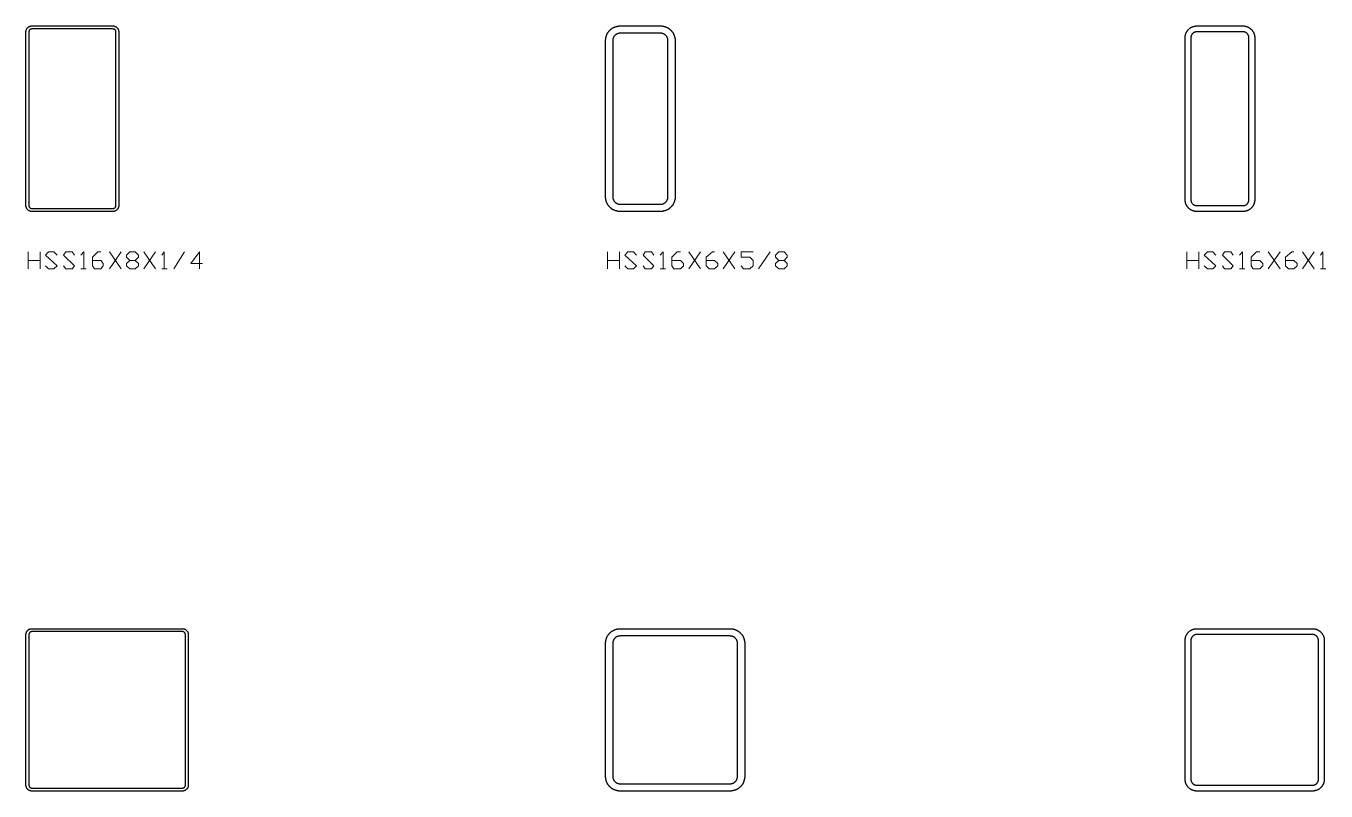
# Model space of a CAD drawing. Header units: inches. Extents: x 0 to 975, y -1305 to 34.
# Drawn here: x 0 to 112.2, y -450 to -384 of the extents above; entities that cross this region are included whole.
import ezdxf

# ---------------------------------------------------------------- set-up
doc = ezdxf.new("R2010")
doc.units = ezdxf.units.IN
doc.header["$MEASUREMENT"] = 0
doc.layers.add('AISC_STEEL', color=7, linetype='Continuous')

msp = doc.modelspace()

# ---------------------------------------------------------------- linework, layer by layer
at = {"color": 3, "lineweight": 0}
for p, q in [((0.2, -404.96), (0.2, -403.48)), ((1.22, -403.48), (1.22, -404.96)), ((7.21, -403.48), (8.22, -404.96)), ((7.21, -404.96), (8.22, -403.48)), ((10.16, -403.48), (11.17, -404.96)), ((10.16, -404.96), (11.17, -403.48)), ((12.74, -404.96), (13.66, -403.48)), ((50.18, -404.96), (50.18, -403.48)), ((51.2, -403.48), (51.2, -404.96)), ((57.19, -403.48), (58.2, -404.96)), ((57.19, -404.96), (58.2, -403.48)), ((60.14, -403.48), (61.16, -404.96)), ((60.14, -404.96), (61.16, -403.48)), ((63.18, -404.96), (64.2, -403.48)), ((100.16, -404.96), (100.16, -403.48)), ((101.18, -403.48), (101.18, -404.96)), ((107.17, -403.48), (108.19, -404.96)), ((107.17, -404.96), (108.19, -403.48)), ((110.12, -403.48), (111.14, -404.96)), ((110.12, -404.96), (111.14, -403.48)), ((0.2, -404.22), (1.22, -404.22)), ((50.18, -404.22), (51.2, -404.22)), ((100.16, -404.22), (101.18, -404.22)), ((4.72, -404.96), (5.18, -404.96)), ((11.73, -404.96), (12.19, -404.96)), ((54.7, -404.96), (55.16, -404.96)), ((104.68, -404.96), (105.14, -404.96)), ((111.69, -404.96), (112.15, -404.96))]:
    msp.add_line(p, q, dxfattribs=at)
for points in [[(1.68, -404.68), (1.95, -404.96), (2.41, -404.96), (2.69, -404.68), (1.68, -403.76), (1.95, -403.48), (2.41, -403.48), (2.69, -403.76)], [(3.24, -404.68), (3.43, -404.96), (3.98, -404.96), (4.17, -404.68), (3.24, -403.76), (3.43, -403.48), (3.98, -403.48), (4.17, -403.76)], [(4.72, -403.76), (5, -403.48), (5, -404.96)], [(5.73, -404.22), (6.47, -404.22), (6.66, -404.5), (6.66, -404.68), (6.47, -404.96), (5.92, -404.96), (5.73, -404.68), (5.73, -403.94), (6.19, -403.48), (6.47, -403.48)], [(9.42, -404.22), (9.7, -404.5), (9.7, -404.68), (9.42, -404.96), (8.96, -404.96), (8.68, -404.68), (8.68, -404.5), (8.96, -404.22), (9.42, -404.22), (9.7, -403.94), (9.7, -403.76), (9.42, -403.48), (8.96, -403.48), (8.68, -403.76), (8.68, -403.94), (8.96, -404.22)], [(11.73, -403.76), (11.91, -403.48), (11.91, -404.96)], [(15.23, -404.5), (14.22, -404.5), (14.96, -403.48), (14.96, -404.96)], [(51.66, -404.68), (51.93, -404.96), (52.4, -404.96), (52.67, -404.68), (51.66, -403.76), (51.93, -403.48), (52.4, -403.48), (52.67, -403.76)], [(53.23, -404.68), (53.41, -404.96), (53.96, -404.96), (54.15, -404.68), (53.23, -403.76), (53.41, -403.48), (53.96, -403.48), (54.15, -403.76)], [(54.7, -403.76), (54.98, -403.48), (54.98, -404.96)], [(55.72, -404.22), (56.45, -404.22), (56.73, -404.5), (56.73, -404.68), (56.45, -404.96), (55.9, -404.96), (55.72, -404.68), (55.72, -403.94), (56.18, -403.48), (56.45, -403.48)], [(58.67, -404.22), (59.4, -404.22), (59.68, -404.5), (59.68, -404.68), (59.4, -404.96), (58.94, -404.96), (58.67, -404.68), (58.67, -403.94), (59.22, -403.48), (59.4, -403.48)], [(61.71, -404.68), (61.89, -404.96), (62.45, -404.96), (62.72, -404.68), (62.72, -404.22), (62.45, -403.94), (61.71, -403.94), (61.71, -403.48), (62.72, -403.48)], [(65.4, -404.22), (65.67, -404.5), (65.67, -404.68), (65.4, -404.96), (64.94, -404.96), (64.66, -404.68), (64.66, -404.5), (64.94, -404.22), (65.4, -404.22), (65.67, -403.94), (65.67, -403.76), (65.4, -403.48), (64.94, -403.48), (64.66, -403.76), (64.66, -403.94), (64.94, -404.22)], [(101.64, -404.68), (101.92, -404.96), (102.38, -404.96), (102.65, -404.68), (101.64, -403.76), (101.92, -403.48), (102.38, -403.48), (102.65, -403.76)], [(103.21, -404.68), (103.39, -404.96), (103.94, -404.96), (104.13, -404.68), (103.21, -403.76), (103.39, -403.48), (103.94, -403.48), (104.13, -403.76)], [(104.68, -403.76), (104.96, -403.48), (104.96, -404.96)], [(105.7, -404.22), (106.43, -404.22), (106.71, -404.5), (106.71, -404.68), (106.43, -404.96), (105.88, -404.96), (105.7, -404.68), (105.7, -403.94), (106.16, -403.48), (106.43, -403.48)], [(108.65, -404.22), (109.39, -404.22), (109.66, -404.5), (109.66, -404.68), (109.39, -404.96), (108.92, -404.96), (108.65, -404.68), (108.65, -403.94), (109.2, -403.48), (109.39, -403.48)], [(111.69, -403.76), (111.88, -403.48), (111.88, -404.96)]]:
    msp.add_lwpolyline(points, dxfattribs=at)
at = {"layer": 'AISC_STEEL'}
for points in [[(7.5, -384), (7.53, -384), (7.56, -384), (7.59, -384.01), (7.62, -384.01), (7.64, -384.02), (7.67, -384.03), (7.7, -384.04), (7.72, -384.05), (7.75, -384.07), (7.77, -384.08), (7.8, -384.1), (7.82, -384.12), (7.84, -384.14), (7.86, -384.16), (7.88, -384.18), (7.9, -384.2), (7.92, -384.23), (7.93, -384.25), (7.95, -384.28), (7.96, -384.3), (7.97, -384.33), (7.98, -384.36), (7.99, -384.38), (7.99, -384.41), (8, -384.44), (8, -384.47), (8, -384.5), (8, -399.5), (8, -399.53), (8, -399.56), (7.99, -399.59), (7.99, -399.62), (7.98, -399.64), (7.97, -399.67), (7.96, -399.7), (7.95, -399.72), (7.93, -399.75), (7.92, -399.77), (7.9, -399.8), (7.88, -399.82), (7.86, -399.84), (7.84, -399.86), (7.82, -399.88), (7.8, -399.9), (7.77, -399.92), (7.75, -399.93), (7.72, -399.95), (7.7, -399.96), (7.67, -399.97), (7.64, -399.98), (7.62, -399.99), (7.59, -399.99), (7.56, -400), (7.53, -400), (7.5, -400), (0.5, -400), (0.47, -400), (0.44, -400), (0.41, -399.99), (0.38, -399.99), (0.36, -399.98), (0.33, -399.97), (0.3, -399.96), (0.28, -399.95), (0.25, -399.93), (0.23, -399.92), (0.2, -399.9), (0.18, -399.88), (0.16, -399.86), (0.14, -399.84), (0.12, -399.82), (0.1, -399.8), (0.08, -399.77), (0.07, -399.75), (0.05, -399.72), (0.04, -399.7), (0.03, -399.67), (0.02, -399.64), (0.01, -399.62), (0.01, -399.59), (0, -399.56), (0, -399.53), (0, -399.5), (0, -384.5), (0, -384.47), (0, -384.44), (0.01, -384.41), (0.01, -384.38), (0.02, -384.36), (0.03, -384.33), (0.04, -384.3), (0.05, -384.28), (0.07, -384.25), (0.08, -384.23), (0.1, -384.2), (0.12, -384.18), (0.14, -384.16), (0.16, -384.14), (0.18, -384.12), (0.2, -384.1), (0.23, -384.08), (0.25, -384.07), (0.28, -384.05), (0.3, -384.04), (0.33, -384.03), (0.36, -384.02), (0.38, -384.01), (0.41, -384.01), (0.44, -384), (0.47, -384), (0.5, -384)], [(0.5, -384.25), (0.47, -384.25), (0.44, -384.26), (0.42, -384.26), (0.39, -384.27), (0.37, -384.29), (0.34, -384.3), (0.32, -384.32), (0.3, -384.34), (0.29, -384.37), (0.27, -384.39), (0.26, -384.42), (0.26, -384.44), (0.25, -384.47), (0.25, -384.5), (0.25, -399.5), (0.25, -399.53), (0.26, -399.56), (0.26, -399.58), (0.27, -399.61), (0.29, -399.63), (0.3, -399.66), (0.32, -399.68), (0.34, -399.7), (0.37, -399.71), (0.39, -399.73), (0.42, -399.74), (0.44, -399.74), (0.47, -399.75), (0.5, -399.75), (7.5, -399.75), (7.53, -399.75), (7.56, -399.74), (7.58, -399.74), (7.61, -399.73), (7.63, -399.71), (7.66, -399.7), (7.68, -399.68), (7.7, -399.66), (7.71, -399.63), (7.73, -399.61), (7.74, -399.58), (7.74, -399.56), (7.75, -399.53), (7.75, -399.5), (7.75, -384.5), (7.75, -384.47), (7.74, -384.44), (7.74, -384.42), (7.73, -384.39), (7.71, -384.37), (7.7, -384.34), (7.68, -384.32), (7.66, -384.3), (7.63, -384.29), (7.61, -384.27), (7.58, -384.26), (7.56, -384.26), (7.53, -384.25), (7.5, -384.25)], [(54.75, -384), (54.78, -384), (54.81, -384), (54.84, -384), (54.87, -384.01), (54.9, -384.01), (54.93, -384.01), (54.96, -384.02), (54.99, -384.02), (55.02, -384.03), (55.04, -384.04), (55.07, -384.04), (55.1, -384.05), (55.13, -384.06), (55.16, -384.07), (55.19, -384.08), (55.21, -384.09), (55.24, -384.1), (55.27, -384.11), (55.3, -384.13), (55.32, -384.14), (55.35, -384.15), (55.38, -384.17), (55.4, -384.18), (55.43, -384.2), (55.45, -384.21), (55.48, -384.23), (55.5, -384.25), (55.52, -384.27), (55.55, -384.29), (55.57, -384.31), (55.59, -384.33), (55.61, -384.35), (55.63, -384.37), (55.65, -384.39), (55.67, -384.41), (55.69, -384.43), (55.71, -384.45), (55.73, -384.48), (55.75, -384.5), (55.77, -384.52), (55.79, -384.55), (55.8, -384.57), (55.82, -384.6), (55.83, -384.62), (55.85, -384.65), (55.86, -384.68), (55.87, -384.7), (55.89, -384.73), (55.9, -384.76), (55.91, -384.79), (55.92, -384.81), (55.93, -384.84), (55.94, -384.87), (55.95, -384.9), (55.96, -384.93), (55.96, -384.96), (55.97, -384.98), (55.98, -385.01), (55.98, -385.04), (55.99, -385.07), (55.99, -385.1), (55.99, -385.13), (56, -385.16), (56, -385.19), (56, -385.22), (56, -385.25), (56, -398.75), (56, -398.78), (56, -398.81), (56, -398.84), (55.99, -398.87), (55.99, -398.9), (55.99, -398.93), (55.98, -398.96), (55.98, -398.99), (55.97, -399.02), (55.96, -399.04), (55.96, -399.07), (55.95, -399.1), (55.94, -399.13), (55.93, -399.16), (55.92, -399.19), (55.91, -399.21), (55.9, -399.24), (55.89, -399.27), (55.87, -399.3), (55.86, -399.32), (55.85, -399.35), (55.83, -399.38), (55.82, -399.4), (55.8, -399.43), (55.79, -399.45), (55.77, -399.48), (55.75, -399.5), (55.73, -399.52), (55.71, -399.55), (55.69, -399.57), (55.67, -399.59), (55.65, -399.61), (55.63, -399.63), (55.61, -399.65), (55.59, -399.67), (55.57, -399.69), (55.55, -399.71), (55.52, -399.73), (55.5, -399.75), (55.48, -399.77), (55.45, -399.79), (55.43, -399.8), (55.4, -399.82), (55.38, -399.83), (55.35, -399.85), (55.32, -399.86), (55.3, -399.87), (55.27, -399.89), (55.24, -399.9), (55.21, -399.91), (55.19, -399.92), (55.16, -399.93), (55.13, -399.94), (55.1, -399.95), (55.07, -399.96), (55.04, -399.96), (55.02, -399.97), (54.99, -399.98), (54.96, -399.98), (54.93, -399.99), (54.9, -399.99), (54.87, -399.99), (54.84, -400), (54.81, -400), (54.78, -400), (54.75, -400), (51.25, -400), (51.22, -400), (51.19, -400), (51.16, -400), (51.13, -399.99), (51.1, -399.99), (51.07, -399.99), (51.04, -399.98), (51.01, -399.98), (50.98, -399.97), (50.96, -399.96), (50.93, -399.96), (50.9, -399.95), (50.87, -399.94), (50.84, -399.93), (50.81, -399.92), (50.79, -399.91), (50.76, -399.9), (50.73, -399.89), (50.7, -399.87), (50.68, -399.86), (50.65, -399.85), (50.62, -399.83), (50.6, -399.82), (50.57, -399.8), (50.55, -399.79), (50.52, -399.77), (50.5, -399.75), (50.48, -399.73), (50.45, -399.71), (50.43, -399.69), (50.41, -399.67), (50.39, -399.65), (50.37, -399.63), (50.35, -399.61), (50.33, -399.59), (50.31, -399.57), (50.29, -399.55), (50.27, -399.52), (50.25, -399.5), (50.23, -399.48), (50.21, -399.45), (50.2, -399.43), (50.18, -399.4), (50.17, -399.38), (50.15, -399.35), (50.14, -399.32), (50.13, -399.3), (50.11, -399.27), (50.1, -399.24), (50.09, -399.21), (50.08, -399.19), (50.07, -399.16), (50.06, -399.13), (50.05, -399.1), (50.04, -399.07), (50.04, -399.04), (50.03, -399.02), (50.02, -398.99), (50.02, -398.96), (50.01, -398.93), (50.01, -398.9), (50.01, -398.87), (50, -398.84), (50, -398.81), (50, -398.78), (50, -398.75), (50, -385.25), (50, -385.22), (50, -385.19), (50, -385.16), (50.01, -385.13), (50.01, -385.1), (50.01, -385.07), (50.02, -385.04), (50.02, -385.01), (50.03, -384.98), (50.04, -384.96), (50.04, -384.93), (50.05, -384.9), (50.06, -384.87), (50.07, -384.84), (50.08, -384.81), (50.09, -384.79), (50.1, -384.76), (50.11, -384.73), (50.13, -384.7), (50.14, -384.68), (50.15, -384.65), (50.17, -384.62), (50.18, -384.6), (50.2, -384.57), (50.21, -384.55), (50.23, -384.52), (50.25, -384.5), (50.27, -384.48), (50.29, -384.45), (50.31, -384.43), (50.33, -384.41), (50.35, -384.39), (50.37, -384.37), (50.39, -384.35), (50.41, -384.33), (50.43, -384.31), (50.45, -384.29), (50.48, -384.27), (50.5, -384.25), (50.52, -384.23), (50.55, -384.21), (50.57, -384.2), (50.6, -384.18), (50.62, -384.17), (50.65, -384.15), (50.68, -384.14), (50.7, -384.13), (50.73, -384.11), (50.76, -384.1), (50.79, -384.09), (50.81, -384.08), (50.84, -384.07), (50.87, -384.06), (50.9, -384.05), (50.93, -384.04), (50.96, -384.04), (50.98, -384.03), (51.01, -384.02), (51.04, -384.02), (51.07, -384.01), (51.1, -384.01), (51.13, -384.01), (51.16, -384), (51.19, -384), (51.22, -384), (51.25, -384)], [(51.25, -384.62), (51.22, -384.63), (51.19, -384.63), (51.16, -384.63), (51.13, -384.64), (51.1, -384.64), (51.07, -384.65), (51.05, -384.66), (51.02, -384.67), (50.99, -384.68), (50.96, -384.69), (50.94, -384.71), (50.91, -384.72), (50.89, -384.74), (50.86, -384.76), (50.84, -384.78), (50.82, -384.8), (50.8, -384.82), (50.78, -384.84), (50.76, -384.86), (50.74, -384.89), (50.72, -384.91), (50.71, -384.94), (50.69, -384.96), (50.68, -384.99), (50.67, -385.02), (50.66, -385.05), (50.65, -385.07), (50.64, -385.1), (50.64, -385.13), (50.63, -385.16), (50.63, -385.19), (50.63, -385.22), (50.62, -385.25), (50.62, -398.75), (50.63, -398.78), (50.63, -398.81), (50.63, -398.84), (50.64, -398.87), (50.64, -398.9), (50.65, -398.93), (50.66, -398.95), (50.67, -398.98), (50.68, -399.01), (50.69, -399.04), (50.71, -399.06), (50.72, -399.09), (50.74, -399.11), (50.76, -399.14), (50.78, -399.16), (50.8, -399.18), (50.82, -399.2), (50.84, -399.22), (50.86, -399.24), (50.89, -399.26), (50.91, -399.28), (50.94, -399.29), (50.96, -399.31), (50.99, -399.32), (51.02, -399.33), (51.05, -399.34), (51.07, -399.35), (51.1, -399.36), (51.13, -399.36), (51.16, -399.37), (51.19, -399.37), (51.22, -399.37), (51.25, -399.38), (54.75, -399.38), (54.78, -399.37), (54.81, -399.37), (54.84, -399.37), (54.87, -399.36), (54.9, -399.36), (54.93, -399.35), (54.95, -399.34), (54.98, -399.33), (55.01, -399.32), (55.04, -399.31), (55.06, -399.29), (55.09, -399.28), (55.11, -399.26), (55.14, -399.24), (55.16, -399.22), (55.18, -399.2), (55.2, -399.18), (55.22, -399.16), (55.24, -399.14), (55.26, -399.11), (55.28, -399.09), (55.29, -399.06), (55.31, -399.04), (55.32, -399.01), (55.33, -398.98), (55.34, -398.95), (55.35, -398.93), (55.36, -398.9), (55.36, -398.87), (55.37, -398.84), (55.37, -398.81), (55.37, -398.78), (55.38, -398.75), (55.38, -385.25), (55.37, -385.22), (55.37, -385.19), (55.37, -385.16), (55.36, -385.13), (55.36, -385.1), (55.35, -385.07), (55.34, -385.05), (55.33, -385.02), (55.32, -384.99), (55.31, -384.96), (55.29, -384.94), (55.28, -384.91), (55.26, -384.89), (55.24, -384.86), (55.22, -384.84), (55.2, -384.82), (55.18, -384.8), (55.16, -384.78), (55.14, -384.76), (55.11, -384.74), (55.09, -384.72), (55.06, -384.71), (55.04, -384.69), (55.01, -384.68), (54.98, -384.67), (54.95, -384.66), (54.93, -384.65), (54.9, -384.64), (54.87, -384.64), (54.84, -384.63), (54.81, -384.63), (54.78, -384.63), (54.75, -384.62)], [(105, -384), (105.03, -384), (105.06, -384), (105.09, -384), (105.12, -384.01), (105.15, -384.01), (105.18, -384.02), (105.21, -384.02), (105.23, -384.03), (105.26, -384.04), (105.29, -384.04), (105.32, -384.05), (105.35, -384.06), (105.38, -384.07), (105.4, -384.08), (105.43, -384.1), (105.46, -384.11), (105.48, -384.12), (105.51, -384.14), (105.53, -384.15), (105.56, -384.17), (105.58, -384.19), (105.61, -384.21), (105.63, -384.22), (105.65, -384.24), (105.67, -384.26), (105.7, -384.28), (105.72, -384.3), (105.74, -384.33), (105.76, -384.35), (105.78, -384.37), (105.79, -384.39), (105.81, -384.42), (105.83, -384.44), (105.85, -384.47), (105.86, -384.49), (105.88, -384.52), (105.89, -384.54), (105.9, -384.57), (105.92, -384.6), (105.93, -384.62), (105.94, -384.65), (105.95, -384.68), (105.96, -384.71), (105.96, -384.74), (105.97, -384.77), (105.98, -384.79), (105.98, -384.82), (105.99, -384.85), (105.99, -384.88), (106, -384.91), (106, -384.94), (106, -384.97), (106, -385), (106, -399), (106, -399.03), (106, -399.06), (106, -399.09), (105.99, -399.12), (105.99, -399.15), (105.98, -399.18), (105.98, -399.21), (105.97, -399.23), (105.96, -399.26), (105.96, -399.29), (105.95, -399.32), (105.94, -399.35), (105.93, -399.38), (105.92, -399.4), (105.9, -399.43), (105.89, -399.46), (105.88, -399.48), (105.86, -399.51), (105.85, -399.53), (105.83, -399.56), (105.81, -399.58), (105.79, -399.61), (105.78, -399.63), (105.76, -399.65), (105.74, -399.67), (105.72, -399.7), (105.7, -399.72), (105.67, -399.74), (105.65, -399.76), (105.63, -399.78), (105.61, -399.79), (105.58, -399.81), (105.56, -399.83), (105.53, -399.85), (105.51, -399.86), (105.48, -399.88), (105.46, -399.89), (105.43, -399.9), (105.4, -399.92), (105.38, -399.93), (105.35, -399.94), (105.32, -399.95), (105.29, -399.96), (105.26, -399.96), (105.23, -399.97), (105.21, -399.98), (105.18, -399.98), (105.15, -399.99), (105.12, -399.99), (105.09, -400), (105.06, -400), (105.03, -400), (105, -400), (101, -400), (100.97, -400), (100.94, -400), (100.91, -400), (100.88, -399.99), (100.85, -399.99), (100.82, -399.98), (100.79, -399.98), (100.77, -399.97), (100.74, -399.96), (100.71, -399.96), (100.68, -399.95), (100.65, -399.94), (100.62, -399.93), (100.6, -399.92), (100.57, -399.9), (100.54, -399.89), (100.52, -399.88), (100.49, -399.86), (100.47, -399.85), (100.44, -399.83), (100.42, -399.81), (100.39, -399.79), (100.37, -399.78), (100.35, -399.76), (100.33, -399.74), (100.3, -399.72), (100.28, -399.7), (100.26, -399.67), (100.24, -399.65), (100.22, -399.63), (100.21, -399.61), (100.19, -399.58), (100.17, -399.56), (100.15, -399.53), (100.14, -399.51), (100.12, -399.48), (100.11, -399.46), (100.1, -399.43), (100.08, -399.4), (100.07, -399.38), (100.06, -399.35), (100.05, -399.32), (100.04, -399.29), (100.04, -399.26), (100.03, -399.23), (100.02, -399.21), (100.02, -399.18), (100.01, -399.15), (100.01, -399.12), (100, -399.09), (100, -399.06), (100, -399.03), (100, -399), (100, -385), (100, -384.97), (100, -384.94), (100, -384.91), (100.01, -384.88), (100.01, -384.85), (100.02, -384.82), (100.02, -384.79), (100.03, -384.77), (100.04, -384.74), (100.04, -384.71), (100.05, -384.68), (100.06, -384.65), (100.07, -384.62), (100.08, -384.6), (100.1, -384.57), (100.11, -384.54), (100.12, -384.52), (100.14, -384.49), (100.15, -384.47), (100.17, -384.44), (100.19, -384.42), (100.21, -384.39), (100.22, -384.37), (100.24, -384.35), (100.26, -384.33), (100.28, -384.3), (100.3, -384.28), (100.33, -384.26), (100.35, -384.24), (100.37, -384.22), (100.39, -384.21), (100.42, -384.19), (100.44, -384.17), (100.47, -384.15), (100.49, -384.14), (100.52, -384.12), (100.54, -384.11), (100.57, -384.1), (100.6, -384.08), (100.62, -384.07), (100.65, -384.06), (100.68, -384.05), (100.71, -384.04), (100.74, -384.04), (100.77, -384.03), (100.79, -384.02), (100.82, -384.02), (100.85, -384.01), (100.88, -384.01), (100.91, -384), (100.94, -384), (100.97, -384), (101, -384)], [(101, -384.5), (100.97, -384.5), (100.94, -384.5), (100.91, -384.51), (100.88, -384.51), (100.86, -384.52), (100.83, -384.53), (100.8, -384.54), (100.78, -384.55), (100.75, -384.57), (100.73, -384.58), (100.7, -384.6), (100.68, -384.62), (100.66, -384.64), (100.64, -384.66), (100.62, -384.68), (100.6, -384.7), (100.58, -384.73), (100.57, -384.75), (100.55, -384.78), (100.54, -384.8), (100.53, -384.83), (100.52, -384.86), (100.51, -384.88), (100.51, -384.91), (100.5, -384.94), (100.5, -384.97), (100.5, -385), (100.5, -399), (100.5, -399.03), (100.5, -399.06), (100.51, -399.09), (100.51, -399.12), (100.52, -399.14), (100.53, -399.17), (100.54, -399.2), (100.55, -399.22), (100.57, -399.25), (100.58, -399.27), (100.6, -399.3), (100.62, -399.32), (100.64, -399.34), (100.66, -399.36), (100.68, -399.38), (100.7, -399.4), (100.73, -399.42), (100.75, -399.43), (100.78, -399.45), (100.8, -399.46), (100.83, -399.47), (100.86, -399.48), (100.88, -399.49), (100.91, -399.49), (100.94, -399.5), (100.97, -399.5), (101, -399.5), (105, -399.5), (105.03, -399.5), (105.06, -399.5), (105.09, -399.49), (105.12, -399.49), (105.14, -399.48), (105.17, -399.47), (105.2, -399.46), (105.22, -399.45), (105.25, -399.43), (105.27, -399.42), (105.3, -399.4), (105.32, -399.38), (105.34, -399.36), (105.36, -399.34), (105.38, -399.32), (105.4, -399.3), (105.42, -399.27), (105.43, -399.25), (105.45, -399.22), (105.46, -399.2), (105.47, -399.17), (105.48, -399.14), (105.49, -399.12), (105.49, -399.09), (105.5, -399.06), (105.5, -399.03), (105.5, -399), (105.5, -385), (105.5, -384.97), (105.5, -384.94), (105.49, -384.91), (105.49, -384.88), (105.48, -384.86), (105.47, -384.83), (105.46, -384.8), (105.45, -384.78), (105.43, -384.75), (105.42, -384.73), (105.4, -384.7), (105.38, -384.68), (105.36, -384.66), (105.34, -384.64), (105.32, -384.62), (105.3, -384.6), (105.27, -384.58), (105.25, -384.57), (105.22, -384.55), (105.2, -384.54), (105.17, -384.53), (105.14, -384.52), (105.12, -384.51), (105.09, -384.51), (105.06, -384.5), (105.03, -384.5), (105, -384.5)], [(13.5, -436), (13.53, -436), (13.56, -436), (13.59, -436.01), (13.62, -436.01), (13.64, -436.02), (13.67, -436.03), (13.7, -436.04), (13.72, -436.05), (13.75, -436.07), (13.77, -436.08), (13.8, -436.1), (13.82, -436.12), (13.84, -436.14), (13.86, -436.16), (13.88, -436.18), (13.9, -436.2), (13.92, -436.23), (13.93, -436.25), (13.95, -436.28), (13.96, -436.3), (13.97, -436.33), (13.98, -436.36), (13.99, -436.38), (13.99, -436.41), (14, -436.44), (14, -436.47), (14, -436.5), (14, -449.5), (14, -449.53), (14, -449.56), (13.99, -449.59), (13.99, -449.62), (13.98, -449.64), (13.97, -449.67), (13.96, -449.7), (13.95, -449.72), (13.93, -449.75), (13.92, -449.77), (13.9, -449.8), (13.88, -449.82), (13.86, -449.84), (13.84, -449.86), (13.82, -449.88), (13.8, -449.9), (13.77, -449.92), (13.75, -449.93), (13.72, -449.95), (13.7, -449.96), (13.67, -449.97), (13.64, -449.98), (13.62, -449.99), (13.59, -449.99), (13.56, -450), (13.53, -450), (13.5, -450), (0.5, -450), (0.47, -450), (0.44, -450), (0.41, -449.99), (0.38, -449.99), (0.36, -449.98), (0.33, -449.97), (0.3, -449.96), (0.28, -449.95), (0.25, -449.93), (0.23, -449.92), (0.2, -449.9), (0.18, -449.88), (0.16, -449.86), (0.14, -449.84), (0.12, -449.82), (0.1, -449.8), (0.08, -449.77), (0.07, -449.75), (0.05, -449.72), (0.04, -449.7), (0.03, -449.67), (0.02, -449.64), (0.01, -449.62), (0.01, -449.59), (0, -449.56), (0, -449.53), (0, -449.5), (0, -436.5), (0, -436.47), (0, -436.44), (0.01, -436.41), (0.01, -436.38), (0.02, -436.36), (0.03, -436.33), (0.04, -436.3), (0.05, -436.28), (0.07, -436.25), (0.08, -436.23), (0.1, -436.2), (0.12, -436.18), (0.14, -436.16), (0.16, -436.14), (0.18, -436.12), (0.2, -436.1), (0.23, -436.08), (0.25, -436.07), (0.28, -436.05), (0.3, -436.04), (0.33, -436.03), (0.36, -436.02), (0.38, -436.01), (0.41, -436.01), (0.44, -436), (0.47, -436), (0.5, -436)], [(0.5, -436.25), (0.47, -436.25), (0.44, -436.26), (0.42, -436.26), (0.39, -436.27), (0.37, -436.29), (0.34, -436.3), (0.32, -436.32), (0.3, -436.34), (0.29, -436.37), (0.27, -436.39), (0.26, -436.42), (0.26, -436.44), (0.25, -436.47), (0.25, -436.5), (0.25, -449.5), (0.25, -449.53), (0.26, -449.56), (0.26, -449.58), (0.27, -449.61), (0.29, -449.63), (0.3, -449.66), (0.32, -449.68), (0.34, -449.7), (0.37, -449.71), (0.39, -449.73), (0.42, -449.74), (0.44, -449.74), (0.47, -449.75), (0.5, -449.75), (13.5, -449.75), (13.53, -449.75), (13.56, -449.74), (13.58, -449.74), (13.61, -449.73), (13.63, -449.71), (13.66, -449.7), (13.68, -449.68), (13.7, -449.66), (13.71, -449.63), (13.73, -449.61), (13.74, -449.58), (13.74, -449.56), (13.75, -449.53), (13.75, -449.5), (13.75, -436.5), (13.75, -436.47), (13.74, -436.44), (13.74, -436.42), (13.73, -436.39), (13.71, -436.37), (13.7, -436.34), (13.68, -436.32), (13.66, -436.3), (13.63, -436.29), (13.61, -436.27), (13.58, -436.26), (13.56, -436.26), (13.53, -436.25), (13.5, -436.25)], [(60.75, -436), (60.78, -436), (60.81, -436), (60.84, -436), (60.87, -436.01), (60.9, -436.01), (60.93, -436.01), (60.96, -436.02), (60.99, -436.02), (61.02, -436.03), (61.04, -436.04), (61.07, -436.04), (61.1, -436.05), (61.13, -436.06), (61.16, -436.07), (61.19, -436.08), (61.21, -436.09), (61.24, -436.1), (61.27, -436.11), (61.3, -436.13), (61.32, -436.14), (61.35, -436.15), (61.38, -436.17), (61.4, -436.18), (61.43, -436.2), (61.45, -436.21), (61.48, -436.23), (61.5, -436.25), (61.52, -436.27), (61.55, -436.29), (61.57, -436.31), (61.59, -436.33), (61.61, -436.35), (61.63, -436.37), (61.65, -436.39), (61.67, -436.41), (61.69, -436.43), (61.71, -436.45), (61.73, -436.48), (61.75, -436.5), (61.77, -436.52), (61.79, -436.55), (61.8, -436.57), (61.82, -436.6), (61.83, -436.62), (61.85, -436.65), (61.86, -436.68), (61.87, -436.7), (61.89, -436.73), (61.9, -436.76), (61.91, -436.79), (61.92, -436.81), (61.93, -436.84), (61.94, -436.87), (61.95, -436.9), (61.96, -436.93), (61.96, -436.96), (61.97, -436.98), (61.98, -437.01), (61.98, -437.04), (61.99, -437.07), (61.99, -437.1), (61.99, -437.13), (62, -437.16), (62, -437.19), (62, -437.22), (62, -437.25), (62, -448.75), (62, -448.78), (62, -448.81), (62, -448.84), (61.99, -448.87), (61.99, -448.9), (61.99, -448.93), (61.98, -448.96), (61.98, -448.99), (61.97, -449.02), (61.96, -449.04), (61.96, -449.07), (61.95, -449.1), (61.94, -449.13), (61.93, -449.16), (61.92, -449.19), (61.91, -449.21), (61.9, -449.24), (61.89, -449.27), (61.87, -449.3), (61.86, -449.32), (61.85, -449.35), (61.83, -449.38), (61.82, -449.4), (61.8, -449.43), (61.79, -449.45), (61.77, -449.48), (61.75, -449.5), (61.73, -449.52), (61.71, -449.55), (61.69, -449.57), (61.67, -449.59), (61.65, -449.61), (61.63, -449.63), (61.61, -449.65), (61.59, -449.67), (61.57, -449.69), (61.55, -449.71), (61.52, -449.73), (61.5, -449.75), (61.48, -449.77), (61.45, -449.79), (61.43, -449.8), (61.4, -449.82), (61.38, -449.83), (61.35, -449.85), (61.32, -449.86), (61.3, -449.87), (61.27, -449.89), (61.24, -449.9), (61.21, -449.91), (61.19, -449.92), (61.16, -449.93), (61.13, -449.94), (61.1, -449.95), (61.07, -449.96), (61.04, -449.96), (61.02, -449.97), (60.99, -449.98), (60.96, -449.98), (60.93, -449.99), (60.9, -449.99), (60.87, -449.99), (60.84, -450), (60.81, -450), (60.78, -450), (60.75, -450), (51.25, -450), (51.22, -450), (51.19, -450), (51.16, -450), (51.13, -449.99), (51.1, -449.99), (51.07, -449.99), (51.04, -449.98), (51.01, -449.98), (50.98, -449.97), (50.96, -449.96), (50.93, -449.96), (50.9, -449.95), (50.87, -449.94), (50.84, -449.93), (50.81, -449.92), (50.79, -449.91), (50.76, -449.9), (50.73, -449.89), (50.7, -449.87), (50.68, -449.86), (50.65, -449.85), (50.62, -449.83), (50.6, -449.82), (50.57, -449.8), (50.55, -449.79), (50.52, -449.77), (50.5, -449.75), (50.48, -449.73), (50.45, -449.71), (50.43, -449.69), (50.41, -449.67), (50.39, -449.65), (50.37, -449.63), (50.35, -449.61), (50.33, -449.59), (50.31, -449.57), (50.29, -449.55), (50.27, -449.52), (50.25, -449.5), (50.23, -449.48), (50.21, -449.45), (50.2, -449.43), (50.18, -449.4), (50.17, -449.38), (50.15, -449.35), (50.14, -449.32), (50.13, -449.3), (50.11, -449.27), (50.1, -449.24), (50.09, -449.21), (50.08, -449.19), (50.07, -449.16), (50.06, -449.13), (50.05, -449.1), (50.04, -449.07), (50.04, -449.04), (50.03, -449.02), (50.02, -448.99), (50.02, -448.96), (50.01, -448.93), (50.01, -448.9), (50.01, -448.87), (50, -448.84), (50, -448.81), (50, -448.78), (50, -448.75), (50, -437.25), (50, -437.22), (50, -437.19), (50, -437.16), (50.01, -437.13), (50.01, -437.1), (50.01, -437.07), (50.02, -437.04), (50.02, -437.01), (50.03, -436.98), (50.04, -436.96), (50.04, -436.93), (50.05, -436.9), (50.06, -436.87), (50.07, -436.84), (50.08, -436.81), (50.09, -436.79), (50.1, -436.76), (50.11, -436.73), (50.13, -436.7), (50.14, -436.68), (50.15, -436.65), (50.17, -436.62), (50.18, -436.6), (50.2, -436.57), (50.21, -436.55), (50.23, -436.52), (50.25, -436.5), (50.27, -436.48), (50.29, -436.45), (50.31, -436.43), (50.33, -436.41), (50.35, -436.39), (50.37, -436.37), (50.39, -436.35), (50.41, -436.33), (50.43, -436.31), (50.45, -436.29), (50.48, -436.27), (50.5, -436.25), (50.52, -436.23), (50.55, -436.21), (50.57, -436.2), (50.6, -436.18), (50.62, -436.17), (50.65, -436.15), (50.68, -436.14), (50.7, -436.13), (50.73, -436.11), (50.76, -436.1), (50.79, -436.09), (50.81, -436.08), (50.84, -436.07), (50.87, -436.06), (50.9, -436.05), (50.93, -436.04), (50.96, -436.04), (50.98, -436.03), (51.01, -436.02), (51.04, -436.02), (51.07, -436.01), (51.1, -436.01), (51.13, -436.01), (51.16, -436), (51.19, -436), (51.22, -436), (51.25, -436)], [(111, -436), (111.03, -436), (111.06, -436), (111.09, -436), (111.12, -436.01), (111.15, -436.01), (111.18, -436.02), (111.21, -436.02), (111.23, -436.03), (111.26, -436.04), (111.29, -436.04), (111.32, -436.05), (111.35, -436.06), (111.38, -436.07), (111.4, -436.08), (111.43, -436.1), (111.46, -436.11), (111.48, -436.12), (111.51, -436.14), (111.53, -436.15), (111.56, -436.17), (111.58, -436.19), (111.61, -436.21), (111.63, -436.22), (111.65, -436.24), (111.67, -436.26), (111.7, -436.28), (111.72, -436.3), (111.74, -436.33), (111.76, -436.35), (111.78, -436.37), (111.79, -436.39), (111.81, -436.42), (111.83, -436.44), (111.85, -436.47), (111.86, -436.49), (111.88, -436.52), (111.89, -436.54), (111.9, -436.57), (111.92, -436.6), (111.93, -436.62), (111.94, -436.65), (111.95, -436.68), (111.96, -436.71), (111.96, -436.74), (111.97, -436.77), (111.98, -436.79), (111.98, -436.82), (111.99, -436.85), (111.99, -436.88), (112, -436.91), (112, -436.94), (112, -436.97), (112, -437), (112, -449), (112, -449.03), (112, -449.06), (112, -449.09), (111.99, -449.12), (111.99, -449.15), (111.98, -449.18), (111.98, -449.21), (111.97, -449.23), (111.96, -449.26), (111.96, -449.29), (111.95, -449.32), (111.94, -449.35), (111.93, -449.38), (111.92, -449.4), (111.9, -449.43), (111.89, -449.46), (111.88, -449.48), (111.86, -449.51), (111.85, -449.53), (111.83, -449.56), (111.81, -449.58), (111.79, -449.61), (111.78, -449.63), (111.76, -449.65), (111.74, -449.67), (111.72, -449.7), (111.7, -449.72), (111.67, -449.74), (111.65, -449.76), (111.63, -449.78), (111.61, -449.79), (111.58, -449.81), (111.56, -449.83), (111.53, -449.85), (111.51, -449.86), (111.48, -449.88), (111.46, -449.89), (111.43, -449.9), (111.4, -449.92), (111.38, -449.93), (111.35, -449.94), (111.32, -449.95), (111.29, -449.96), (111.26, -449.96), (111.23, -449.97), (111.21, -449.98), (111.18, -449.98), (111.15, -449.99), (111.12, -449.99), (111.09, -450), (111.06, -450), (111.03, -450), (111, -450), (101, -450), (100.97, -450), (100.94, -450), (100.91, -450), (100.88, -449.99), (100.85, -449.99), (100.82, -449.98), (100.79, -449.98), (100.77, -449.97), (100.74, -449.96), (100.71, -449.96), (100.68, -449.95), (100.65, -449.94), (100.62, -449.93), (100.6, -449.92), (100.57, -449.9), (100.54, -449.89), (100.52, -449.88), (100.49, -449.86), (100.47, -449.85), (100.44, -449.83), (100.42, -449.81), (100.39, -449.79), (100.37, -449.78), (100.35, -449.76), (100.33, -449.74), (100.3, -449.72), (100.28, -449.7), (100.26, -449.67), (100.24, -449.65), (100.22, -449.63), (100.21, -449.61), (100.19, -449.58), (100.17, -449.56), (100.15, -449.53), (100.14, -449.51), (100.12, -449.48), (100.11, -449.46), (100.1, -449.43), (100.08, -449.4), (100.07, -449.38), (100.06, -449.35), (100.05, -449.32), (100.04, -449.29), (100.04, -449.26), (100.03, -449.23), (100.02, -449.21), (100.02, -449.18), (100.01, -449.15), (100.01, -449.12), (100, -449.09), (100, -449.06), (100, -449.03), (100, -449), (100, -437), (100, -436.97), (100, -436.94), (100, -436.91), (100.01, -436.88), (100.01, -436.85), (100.02, -436.82), (100.02, -436.79), (100.03, -436.77), (100.04, -436.74), (100.04, -436.71), (100.05, -436.68), (100.06, -436.65), (100.07, -436.62), (100.08, -436.6), (100.1, -436.57), (100.11, -436.54), (100.12, -436.52), (100.14, -436.49), (100.15, -436.47), (100.17, -436.44), (100.19, -436.42), (100.21, -436.39), (100.22, -436.37), (100.24, -436.35), (100.26, -436.33), (100.28, -436.3), (100.3, -436.28), (100.33, -436.26), (100.35, -436.24), (100.37, -436.22), (100.39, -436.21), (100.42, -436.19), (100.44, -436.17), (100.47, -436.15), (100.49, -436.14), (100.52, -436.12), (100.54, -436.11), (100.57, -436.1), (100.6, -436.08), (100.62, -436.07), (100.65, -436.06), (100.68, -436.05), (100.71, -436.04), (100.74, -436.04), (100.77, -436.03), (100.79, -436.02), (100.82, -436.02), (100.85, -436.01), (100.88, -436.01), (100.91, -436), (100.94, -436), (100.97, -436), (101, -436)], [(51.25, -436.62), (51.22, -436.63), (51.19, -436.63), (51.16, -436.63), (51.13, -436.64), (51.1, -436.64), (51.07, -436.65), (51.05, -436.66), (51.02, -436.67), (50.99, -436.68), (50.96, -436.69), (50.94, -436.71), (50.91, -436.72), (50.89, -436.74), (50.86, -436.76), (50.84, -436.78), (50.82, -436.8), (50.8, -436.82), (50.78, -436.84), (50.76, -436.86), (50.74, -436.89), (50.72, -436.91), (50.71, -436.94), (50.69, -436.96), (50.68, -436.99), (50.67, -437.02), (50.66, -437.05), (50.65, -437.07), (50.64, -437.1), (50.64, -437.13), (50.63, -437.16), (50.63, -437.19), (50.63, -437.22), (50.62, -437.25), (50.62, -448.75), (50.63, -448.78), (50.63, -448.81), (50.63, -448.84), (50.64, -448.87), (50.64, -448.9), (50.65, -448.93), (50.66, -448.95), (50.67, -448.98), (50.68, -449.01), (50.69, -449.04), (50.71, -449.06), (50.72, -449.09), (50.74, -449.11), (50.76, -449.14), (50.78, -449.16), (50.8, -449.18), (50.82, -449.2), (50.84, -449.22), (50.86, -449.24), (50.89, -449.26), (50.91, -449.28), (50.94, -449.29), (50.96, -449.31), (50.99, -449.32), (51.02, -449.33), (51.05, -449.34), (51.07, -449.35), (51.1, -449.36), (51.13, -449.36), (51.16, -449.37), (51.19, -449.37), (51.22, -449.37), (51.25, -449.38), (60.75, -449.38), (60.78, -449.37), (60.81, -449.37), (60.84, -449.37), (60.87, -449.36), (60.9, -449.36), (60.93, -449.35), (60.95, -449.34), (60.98, -449.33), (61.01, -449.32), (61.04, -449.31), (61.06, -449.29), (61.09, -449.28), (61.11, -449.26), (61.14, -449.24), (61.16, -449.22), (61.18, -449.2), (61.2, -449.18), (61.22, -449.16), (61.24, -449.14), (61.26, -449.11), (61.28, -449.09), (61.29, -449.06), (61.31, -449.04), (61.32, -449.01), (61.33, -448.98), (61.34, -448.95), (61.35, -448.93), (61.36, -448.9), (61.36, -448.87), (61.37, -448.84), (61.37, -448.81), (61.37, -448.78), (61.38, -448.75), (61.38, -437.25), (61.37, -437.22), (61.37, -437.19), (61.37, -437.16), (61.36, -437.13), (61.36, -437.1), (61.35, -437.07), (61.34, -437.05), (61.33, -437.02), (61.32, -436.99), (61.31, -436.96), (61.29, -436.94), (61.28, -436.91), (61.26, -436.89), (61.24, -436.86), (61.22, -436.84), (61.2, -436.82), (61.18, -436.8), (61.16, -436.78), (61.14, -436.76), (61.11, -436.74), (61.09, -436.72), (61.06, -436.71), (61.04, -436.69), (61.01, -436.68), (60.98, -436.67), (60.95, -436.66), (60.93, -436.65), (60.9, -436.64), (60.87, -436.64), (60.84, -436.63), (60.81, -436.63), (60.78, -436.63), (60.75, -436.62)], [(101, -436.5), (100.97, -436.5), (100.94, -436.5), (100.91, -436.51), (100.88, -436.51), (100.86, -436.52), (100.83, -436.53), (100.8, -436.54), (100.78, -436.55), (100.75, -436.57), (100.73, -436.58), (100.7, -436.6), (100.68, -436.62), (100.66, -436.64), (100.64, -436.66), (100.62, -436.68), (100.6, -436.7), (100.58, -436.73), (100.57, -436.75), (100.55, -436.78), (100.54, -436.8), (100.53, -436.83), (100.52, -436.86), (100.51, -436.88), (100.51, -436.91), (100.5, -436.94), (100.5, -436.97), (100.5, -437), (100.5, -449), (100.5, -449.03), (100.5, -449.06), (100.51, -449.09), (100.51, -449.12), (100.52, -449.14), (100.53, -449.17), (100.54, -449.2), (100.55, -449.22), (100.57, -449.25), (100.58, -449.27), (100.6, -449.3), (100.62, -449.32), (100.64, -449.34), (100.66, -449.36), (100.68, -449.38), (100.7, -449.4), (100.73, -449.42), (100.75, -449.43), (100.78, -449.45), (100.8, -449.46), (100.83, -449.47), (100.86, -449.48), (100.88, -449.49), (100.91, -449.49), (100.94, -449.5), (100.97, -449.5), (101, -449.5), (111, -449.5), (111.03, -449.5), (111.06, -449.5), (111.09, -449.49), (111.12, -449.49), (111.14, -449.48), (111.17, -449.47), (111.2, -449.46), (111.22, -449.45), (111.25, -449.43), (111.27, -449.42), (111.3, -449.4), (111.32, -449.38), (111.34, -449.36), (111.36, -449.34), (111.38, -449.32), (111.4, -449.3), (111.42, -449.27), (111.43, -449.25), (111.45, -449.22), (111.46, -449.2), (111.47, -449.17), (111.48, -449.14), (111.49, -449.12), (111.49, -449.09), (111.5, -449.06), (111.5, -449.03), (111.5, -449), (111.5, -437), (111.5, -436.97), (111.5, -436.94), (111.49, -436.91), (111.49, -436.88), (111.48, -436.86), (111.47, -436.83), (111.46, -436.8), (111.45, -436.78), (111.43, -436.75), (111.42, -436.73), (111.4, -436.7), (111.38, -436.68), (111.36, -436.66), (111.34, -436.64), (111.32, -436.62), (111.3, -436.6), (111.27, -436.58), (111.25, -436.57), (111.22, -436.55), (111.2, -436.54), (111.17, -436.53), (111.14, -436.52), (111.12, -436.51), (111.09, -436.51), (111.06, -436.5), (111.03, -436.5), (111, -436.5)]]:
    msp.add_lwpolyline(points, close=True, dxfattribs=at)

doc.saveas('drawing.dxf')
